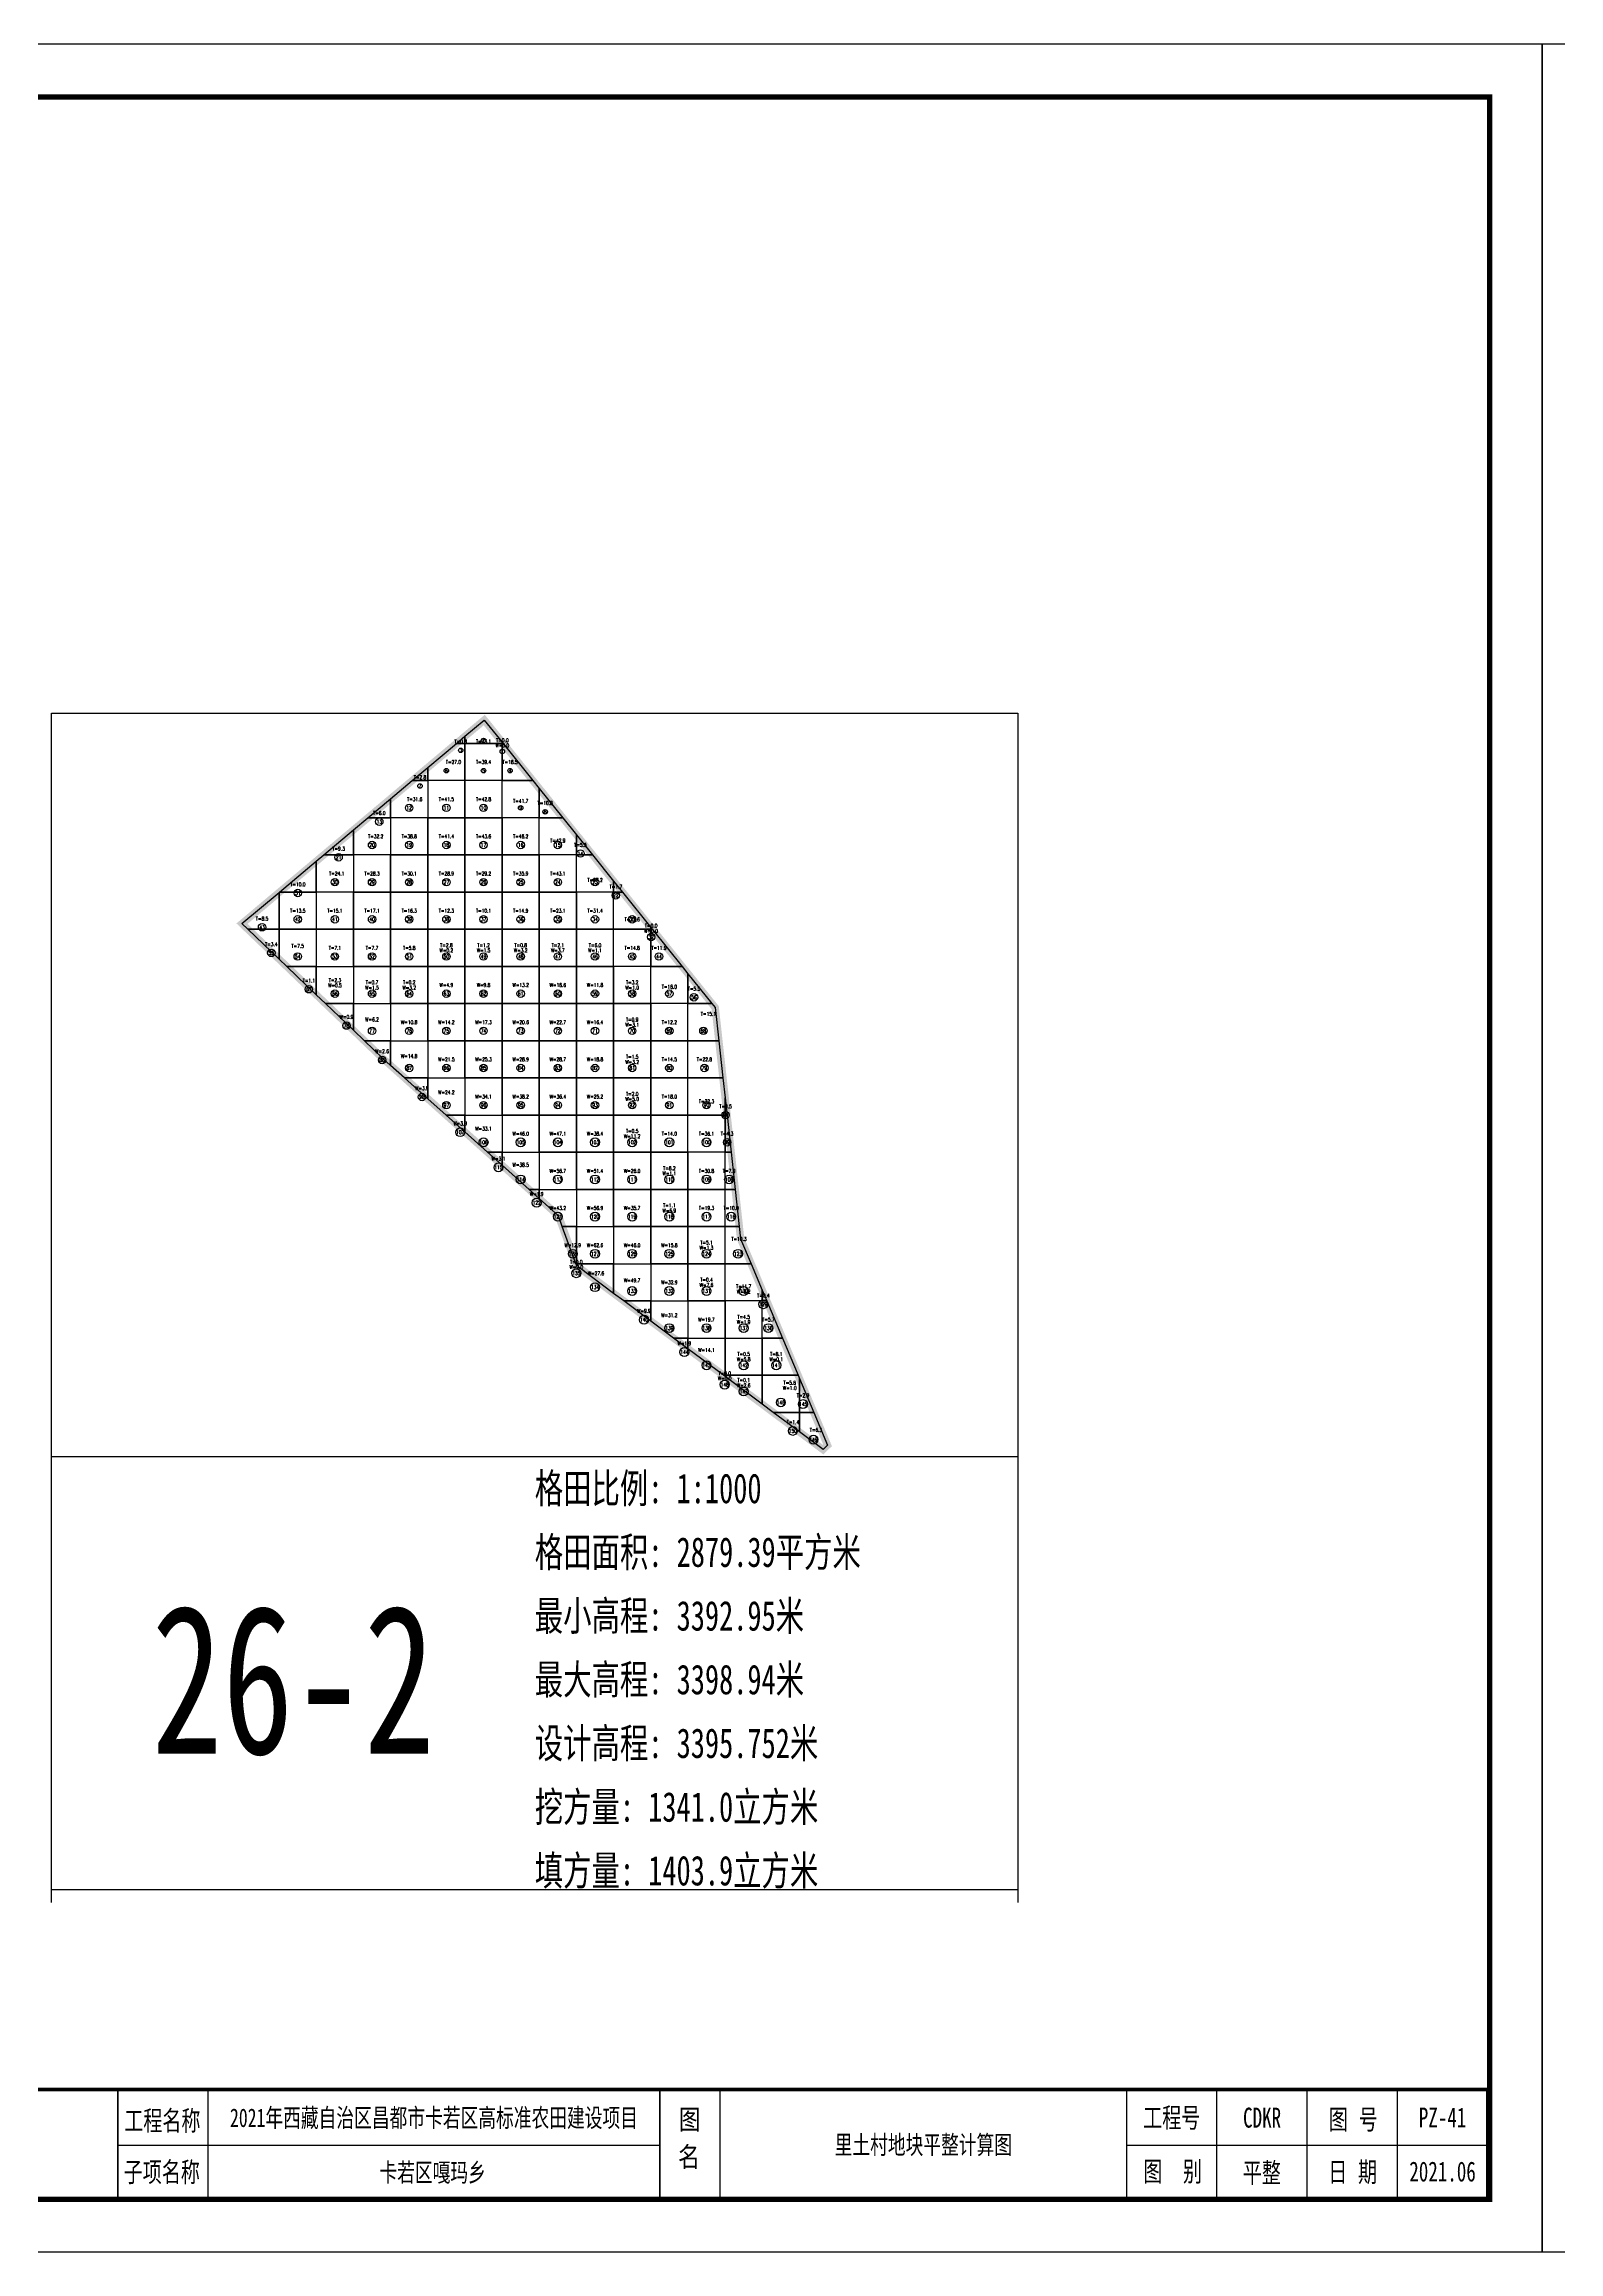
# Model space of a CAD drawing. Extents: x 4283 to 40403, y 1134 to 1764.
# Drawn here: x 21721 to 21924.8, y 1465.4 to 1762.4 of the extents above; entities that cross this region are included whole.
import ezdxf
from ezdxf.enums import TextEntityAlignment as Align

# ---------------------------------------------------------------- set-up
doc = ezdxf.new("R2010")
doc.units = 0
for name, color, linetype in [('PUB_TITLE', 4, 'Continuous'), ('S-MODIFY', 4, 'Continuous'), ('tdz_26-2方格网', 2, 'Continuous'), ('tdz_26-2方格网计算', 7, 'Continuous'), ('tdz_土方计算图', 7, 'Continuous'), ('tdz_格田', 6, 'Continuous'), ('华泽绵阳图框', 7, 'Continuous')]:
    doc.layers.add(name, color=color, linetype=linetype)
doc.styles.add('-宋体', font='', dxfattribs={"width": 0.8})
doc.styles.add('GLand', font='')
doc.styles.add('GLandNum', font='txt_____.ttf', dxfattribs={"width": 0.7, "height": 0.5})
doc.styles.add('长仿宋', font='', dxfattribs={"width": 0.7, "height": 5})
doc.styles.get('-宋体').set_extended_font_data('SimSun')
doc.styles.get('GLand').set_extended_font_data('FangSong_GB2312')
doc.styles.get('长仿宋').set_extended_font_data('SimSun')

msp = doc.modelspace()

# ---------------------------------------------------------------- linework, layer by layer
msp.add_lwpolyline([(21721.99, 1514.09), (21851.99, 1514.09)])
at = {"layer": 'PUB_TITLE'}
for points in [[(21502.53, 1465.36), (21922.53, 1465.36), (21922.53, 1762.36), (21502.53, 1762.36)], [(21922.53, 1465.36), (22342.53, 1465.36), (22342.53, 1762.36), (21922.53, 1762.36)]]:
    msp.add_lwpolyline(points, close=True, dxfattribs=at)
at = {"layer": 'PUB_TITLE', "color": 7, "const_width": 0.566}
msp.add_lwpolyline([(21915.46, 1472.43), (21915.46, 1755.25)], dxfattribs=at)
at = {"layer": 'PUB_TITLE', "color": 7, "const_width": 0.506}
msp.add_lwpolyline([(21520.21, 1472.43), (21915.23, 1472.43), (21915.24, 1487.19), (21520.21, 1487.19)], close=True, dxfattribs=at)
at = {"layer": 'S-MODIFY'}
for points in [[(21502.53, 1465.36), (21922.53, 1465.36), (21922.53, 1762.36), (21502.53, 1762.36)], [(21922.53, 1465.36), (22342.53, 1465.36), (22342.53, 1762.36), (21922.53, 1762.36)]]:
    msp.add_lwpolyline(points, close=True, dxfattribs=at)
at = {"layer": 'tdz_26-2方格网', "linetype": 'Continuous'}
for points in [[(21777.6, 1669.25, 3394.14), (21777.6, 1668.28, 3394.07), (21776.45, 1668.28, 3394.21)], [(21782.6, 1668.44, 3393.86), (21782.6, 1668.28, 3393.85), (21777.6, 1668.28, 3394.07), (21777.6, 1669.25, 3394.14), (21780.2, 1671.43, 3394)], [(21776.45, 1668.28, 3394.21), (21777.6, 1668.28, 3394.07), (21777.6, 1663.28, 3394), (21772.6, 1663.28, 3394.31), (21772.6, 1665.05, 3394.42)], [(21777.6, 1663.28, 3394), (21777.6, 1668.28, 3394.07), (21782.6, 1668.28, 3393.85), (21782.6, 1663.28, 3393.76)], [(21782.72, 1668.28, 3393.85), (21782.6, 1668.28, 3393.85), (21782.6, 1668.44, 3393.86)], [(21782.6, 1668.28, 3393.85), (21782.72, 1668.28, 3393.85), (21786.74, 1663.28, 3393.61), (21782.6, 1663.28, 3393.76)], [(21770.5, 1663.28, 3394.54), (21772.6, 1663.28, 3394.31), (21772.6, 1658.28, 3394.34), (21767.6, 1658.28, 3394.65), (21767.6, 1660.85, 3394.7)], [(21772.6, 1665.05, 3394.42), (21772.6, 1663.28, 3394.31), (21770.5, 1663.28, 3394.54)], [(21772.6, 1663.28, 3394.31), (21772.6, 1658.28, 3394.34), (21777.6, 1658.28, 3394.04), (21777.6, 1663.28, 3394)], [(21777.6, 1663.28, 3394), (21777.6, 1658.28, 3394.04), (21782.6, 1658.28, 3393.72), (21782.6, 1663.28, 3393.76)], [(21787.6, 1662.21, 3393.56), (21787.6, 1658.28, 3393.41), (21782.6, 1658.28, 3393.72), (21782.6, 1663.28, 3393.76), (21786.74, 1663.28, 3393.61)], [(21767.6, 1660.85, 3394.7), (21767.6, 1658.28, 3394.65), (21764.55, 1658.28, 3394.87)], [(21790.75, 1658.28, 3393.37), (21787.6, 1658.28, 3393.41), (21787.6, 1662.21, 3393.56)], [(21764.55, 1658.28, 3394.87), (21767.6, 1658.28, 3394.65), (21767.6, 1653.28, 3394.89), (21762.6, 1653.28, 3395.29), (21762.6, 1656.65, 3394.97)], [(21767.6, 1658.28, 3394.65), (21767.6, 1653.28, 3394.89), (21772.6, 1653.28, 3394.59), (21772.6, 1658.28, 3394.34)], [(21772.6, 1658.28, 3394.34), (21772.6, 1653.28, 3394.59), (21777.6, 1653.28, 3394.1), (21777.6, 1658.28, 3394.04)], [(21777.6, 1658.28, 3394.04), (21777.6, 1653.28, 3394.1), (21782.6, 1653.28, 3393.9), (21782.6, 1658.28, 3393.72)], [(21782.6, 1658.28, 3393.72), (21782.6, 1653.28, 3393.9), (21787.6, 1653.28, 3393.33), (21787.6, 1658.28, 3393.41)], [(21792.6, 1655.98, 3393.26), (21792.6, 1653.28, 3393.16), (21787.6, 1653.28, 3393.33), (21787.6, 1658.28, 3393.41), (21790.75, 1658.28, 3393.37)], [(21762.6, 1656.65, 3394.97), (21762.6, 1653.28, 3395.29), (21758.6, 1653.28, 3395.46)], [(21794.77, 1653.28, 3393.13), (21792.6, 1653.28, 3393.16), (21792.6, 1655.98, 3393.26)], [(21757.6, 1652.45, 3395.59), (21757.6, 1648.28, 3396.17), (21752.65, 1648.28, 3396.23)], [(21758.6, 1653.28, 3395.46), (21762.6, 1653.28, 3395.29), (21762.6, 1648.28, 3395.83), (21757.6, 1648.28, 3396.17), (21757.6, 1652.45, 3395.59)], [(21762.6, 1653.28, 3395.29), (21762.6, 1648.28, 3395.83), (21767.6, 1648.28, 3395.48), (21767.6, 1653.28, 3394.89)], [(21767.6, 1653.28, 3394.89), (21767.6, 1648.28, 3395.48), (21772.6, 1648.28, 3395.27), (21772.6, 1653.28, 3394.59)], [(21772.6, 1653.28, 3394.59), (21772.6, 1648.28, 3395.27), (21777.6, 1648.28, 3395.47), (21777.6, 1653.28, 3394.1)], [(21777.6, 1653.28, 3394.1), (21777.6, 1648.28, 3395.47), (21782.6, 1648.28, 3394.95), (21782.6, 1653.28, 3393.9)], [(21782.6, 1653.28, 3393.9), (21782.6, 1648.28, 3394.95), (21787.6, 1648.28, 3394.2), (21787.6, 1653.28, 3393.33)], [(21787.6, 1653.28, 3393.33), (21787.6, 1648.28, 3394.2), (21792.6, 1648.28, 3393.55), (21792.6, 1653.28, 3393.16)], [(21797.6, 1649.76, 3392.96), (21797.6, 1648.28, 3392.95), (21792.6, 1648.28, 3393.55), (21792.6, 1653.28, 3393.16), (21794.77, 1653.28, 3393.13)], [(21798.78, 1648.28, 3392.99), (21797.6, 1648.28, 3392.95), (21797.6, 1649.76, 3392.96)], [(21752.6, 1648.25, 3396.24), (21752.6, 1643.28, 3396.9), (21748.39, 1643.28, 3396.9), (21747.6, 1644.04, 3396.88)], [(21752.65, 1648.28, 3396.23), (21757.6, 1648.28, 3396.17), (21757.6, 1643.28, 3396.69), (21752.6, 1643.28, 3396.9), (21752.6, 1648.25, 3396.24)], [(21757.6, 1648.28, 3396.17), (21757.6, 1643.28, 3396.69), (21762.6, 1643.28, 3396.25), (21762.6, 1648.28, 3395.83)], [(21762.6, 1648.28, 3395.83), (21762.6, 1643.28, 3396.25), (21767.6, 1643.28, 3396.08), (21767.6, 1648.28, 3395.48)], [(21767.6, 1648.28, 3395.48), (21767.6, 1643.28, 3396.08), (21772.6, 1643.28, 3395.96), (21772.6, 1648.28, 3395.27)], [(21772.6, 1648.28, 3395.27), (21772.6, 1643.28, 3395.96), (21777.6, 1643.28, 3395.77), (21777.6, 1648.28, 3395.47)], [(21777.6, 1648.28, 3395.47), (21777.6, 1643.28, 3395.77), (21782.6, 1643.28, 3395.66), (21782.6, 1648.28, 3394.95)], [(21782.6, 1648.28, 3394.95), (21782.6, 1643.28, 3395.66), (21787.6, 1643.28, 3395.29), (21787.6, 1648.28, 3394.2)], [(21787.6, 1648.28, 3394.2), (21787.6, 1643.28, 3395.29), (21792.6, 1643.28, 3394.77), (21792.6, 1648.28, 3393.55)], [(21792.6, 1648.28, 3393.55), (21792.6, 1643.28, 3394.77), (21797.6, 1643.28, 3394.24), (21797.6, 1648.28, 3392.95)], [(21802.6, 1643.53, 3393.25), (21802.6, 1643.28, 3393.26), (21797.6, 1643.28, 3394.24), (21797.6, 1648.28, 3392.95), (21798.78, 1648.28, 3392.99)], [(21748.39, 1643.28, 3396.9), (21752.6, 1643.28, 3396.9), (21752.6, 1639.26, 3397.01)], [(21752.6, 1639.26, 3397.01), (21752.6, 1643.28, 3396.9), (21757.6, 1643.28, 3396.69), (21757.6, 1638.28, 3396.97), (21753.62, 1638.28, 3397.03)], [(21757.6, 1643.28, 3396.69), (21757.6, 1638.28, 3396.97), (21762.6, 1638.28, 3396.69), (21762.6, 1643.28, 3396.25)], [(21762.6, 1643.28, 3396.25), (21762.6, 1638.28, 3396.69), (21767.6, 1638.28, 3396.5), (21767.6, 1643.28, 3396.08)], [(21767.6, 1643.28, 3396.08), (21767.6, 1638.28, 3396.5), (21772.6, 1638.28, 3396.31), (21772.6, 1643.28, 3395.96)], [(21772.6, 1643.28, 3395.96), (21772.6, 1638.28, 3396.31), (21777.6, 1638.28, 3396.27), (21777.6, 1643.28, 3395.77)], [(21777.6, 1643.28, 3395.77), (21777.6, 1638.28, 3396.27), (21782.6, 1638.28, 3396.18), (21782.6, 1643.28, 3395.66)], [(21782.6, 1643.28, 3395.66), (21782.6, 1638.28, 3396.18), (21787.6, 1638.28, 3396.09), (21787.6, 1643.28, 3395.29)], [(21787.6, 1643.28, 3395.29), (21787.6, 1638.28, 3396.09), (21792.6, 1638.28, 3395.95), (21792.6, 1643.28, 3394.77)], [(21792.6, 1643.28, 3394.77), (21792.6, 1638.28, 3395.95), (21797.6, 1638.28, 3395.2), (21797.6, 1643.28, 3394.24)], [(21797.6, 1638.28, 3395.2), (21797.6, 1643.28, 3394.24), (21802.6, 1643.28, 3393.26), (21802.6, 1638.28, 3394.32)], [(21802.8, 1643.28, 3393.27), (21802.6, 1643.28, 3393.26), (21802.6, 1643.53, 3393.25)], [(21802.6, 1643.28, 3393.26), (21802.8, 1643.28, 3393.27), (21806.81, 1638.28, 3393.55), (21802.6, 1638.28, 3394.32)], [(21753.62, 1638.28, 3397.03), (21757.6, 1638.28, 3396.97), (21757.6, 1634.47, 3397.13)], [(21757.6, 1634.47, 3397.13), (21757.6, 1638.28, 3396.97), (21762.6, 1638.28, 3396.69), (21762.6, 1633.28, 3397.08), (21758.84, 1633.28, 3397.16)], [(21762.6, 1638.28, 3396.69), (21762.6, 1633.28, 3397.08), (21767.6, 1633.28, 3396.99), (21767.6, 1638.28, 3396.5)], [(21767.6, 1638.28, 3396.5), (21767.6, 1633.28, 3396.99), (21772.6, 1633.28, 3396.83), (21772.6, 1638.28, 3396.31)], [(21772.6, 1638.28, 3396.31), (21772.6, 1633.28, 3396.83), (21777.6, 1633.28, 3396.69), (21777.6, 1638.28, 3396.27)], [(21777.6, 1638.28, 3396.27), (21777.6, 1633.28, 3396.69), (21782.6, 1633.28, 3396.58), (21782.6, 1638.28, 3396.18)], [(21782.6, 1638.28, 3396.18), (21782.6, 1633.28, 3396.58), (21787.6, 1633.28, 3396.47), (21787.6, 1638.28, 3396.09)], [(21787.6, 1638.28, 3396.09), (21787.6, 1633.28, 3396.47), (21792.6, 1633.28, 3396.39), (21792.6, 1638.28, 3395.95)], [(21792.6, 1638.28, 3395.95), (21792.6, 1633.28, 3396.39), (21797.6, 1633.28, 3395.62), (21797.6, 1638.28, 3395.2)], [(21797.6, 1638.28, 3395.2), (21797.6, 1633.28, 3395.62), (21802.6, 1633.28, 3394.78), (21802.6, 1638.28, 3394.32)], [(21807.6, 1637.3, 3393.6), (21807.6, 1633.28, 3394.04), (21802.6, 1633.28, 3394.78), (21802.6, 1638.28, 3394.32), (21806.81, 1638.28, 3393.55)], [(21810.83, 1633.28, 3393.87), (21807.6, 1633.28, 3394.04), (21807.6, 1637.3, 3393.6)], [(21758.84, 1633.28, 3397.16), (21762.6, 1633.28, 3397.08), (21762.6, 1629.69, 3397.25)], [(21762.6, 1629.69, 3397.25), (21762.6, 1633.28, 3397.08), (21767.6, 1633.28, 3396.99), (21767.6, 1628.28, 3397.22), (21764.07, 1628.28, 3397.29)], [(21767.6, 1633.28, 3396.99), (21767.6, 1628.28, 3397.22), (21772.6, 1628.28, 3397.19), (21772.6, 1633.28, 3396.83)], [(21772.6, 1633.28, 3396.83), (21772.6, 1628.28, 3397.19), (21777.6, 1628.28, 3397.09), (21777.6, 1633.28, 3396.69)], [(21777.6, 1633.28, 3396.69), (21777.6, 1628.28, 3397.09), (21782.6, 1628.28, 3396.97), (21782.6, 1633.28, 3396.58)], [(21782.6, 1633.28, 3396.58), (21782.6, 1628.28, 3396.97), (21787.6, 1628.28, 3396.87), (21787.6, 1633.28, 3396.47)], [(21787.6, 1633.28, 3396.47), (21787.6, 1628.28, 3396.87), (21792.6, 1628.28, 3396.52), (21792.6, 1633.28, 3396.39)], [(21792.6, 1633.28, 3396.39), (21792.6, 1628.28, 3396.52), (21797.6, 1628.28, 3395.73), (21797.6, 1633.28, 3395.62)], [(21797.6, 1633.28, 3395.62), (21797.6, 1628.28, 3395.73), (21802.6, 1628.28, 3394.88), (21802.6, 1633.28, 3394.78)], [(21802.6, 1633.28, 3394.78), (21802.6, 1628.28, 3394.88), (21807.6, 1628.28, 3394.04), (21807.6, 1633.28, 3394.04)], [(21807.6, 1633.28, 3394.04), (21810.83, 1633.28, 3393.87), (21811.27, 1632.74, 3393.86), (21811.76, 1628.28, 3393.58), (21807.6, 1628.28, 3394.04)], [(21764.07, 1628.28, 3397.29), (21767.6, 1628.28, 3397.22), (21767.6, 1624.97, 3397.41), (21766.52, 1625.93, 3397.35)], [(21767.6, 1624.97, 3397.41), (21767.6, 1628.28, 3397.22), (21772.6, 1628.28, 3397.19), (21772.6, 1623.28, 3397.6), (21769.48, 1623.28, 3397.51)], [(21772.6, 1628.28, 3397.19), (21772.6, 1623.28, 3397.6), (21777.6, 1623.28, 3397.46), (21777.6, 1628.28, 3397.09)], [(21777.6, 1628.28, 3397.09), (21777.6, 1623.28, 3397.46), (21782.6, 1623.28, 3397.45), (21782.6, 1628.28, 3396.97)], [(21782.6, 1628.28, 3396.97), (21782.6, 1623.28, 3397.45), (21787.6, 1623.28, 3397.29), (21787.6, 1628.28, 3396.87)], [(21787.6, 1628.28, 3396.87), (21787.6, 1623.28, 3397.29), (21792.6, 1623.28, 3396.89), (21792.6, 1628.28, 3396.52)], [(21792.6, 1628.28, 3396.52), (21792.6, 1623.28, 3396.89), (21797.6, 1623.28, 3395.87), (21797.6, 1628.28, 3395.73)], [(21797.6, 1628.28, 3395.73), (21797.6, 1623.28, 3395.87), (21802.6, 1623.28, 3394.8), (21802.6, 1628.28, 3394.88)], [(21802.6, 1628.28, 3394.88), (21802.6, 1623.28, 3394.8), (21807.6, 1623.28, 3394.01), (21807.6, 1628.28, 3394.04)], [(21807.6, 1628.28, 3394.04), (21811.76, 1628.28, 3393.58), (21812.31, 1623.28, 3393.27), (21807.6, 1623.28, 3394.01)], [(21769.48, 1623.28, 3397.51), (21772.6, 1623.28, 3397.6), (21772.6, 1620.49, 3397.68)], [(21772.6, 1620.49, 3397.68), (21772.6, 1623.28, 3397.6), (21777.6, 1623.28, 3397.46), (21777.6, 1618.28, 3397.89), (21775.06, 1618.28, 3397.82)], [(21777.6, 1623.28, 3397.46), (21777.6, 1618.28, 3397.89), (21782.6, 1618.28, 3397.94), (21782.6, 1623.28, 3397.45)], [(21782.6, 1623.28, 3397.45), (21782.6, 1618.28, 3397.94), (21787.6, 1618.28, 3397.74), (21787.6, 1623.28, 3397.29)], [(21787.6, 1623.28, 3397.29), (21787.6, 1618.28, 3397.74), (21792.6, 1618.28, 3397.25), (21792.6, 1623.28, 3396.89)], [(21792.6, 1623.28, 3396.89), (21792.6, 1618.28, 3397.25), (21797.6, 1618.28, 3396.39), (21797.6, 1623.28, 3395.87)], [(21797.6, 1623.28, 3395.87), (21797.6, 1618.28, 3396.39), (21802.6, 1618.28, 3394.84), (21802.6, 1623.28, 3394.8)], [(21802.6, 1623.28, 3394.8), (21802.6, 1618.28, 3394.84), (21807.6, 1618.28, 3393.89), (21807.6, 1623.28, 3394.01)], [(21812.6, 1620.62, 3393.1), (21812.6, 1618.28, 3393.03), (21807.6, 1618.28, 3393.89), (21807.6, 1623.28, 3394.01), (21812.31, 1623.28, 3393.27)], [(21812.86, 1618.28, 3393.03), (21812.6, 1618.28, 3393.03), (21812.6, 1620.62, 3393.1)], [(21775.06, 1618.28, 3397.82), (21777.6, 1618.28, 3397.89), (21777.6, 1616.01, 3397.96)], [(21777.6, 1616.01, 3397.96), (21777.6, 1618.28, 3397.89), (21782.6, 1618.28, 3397.94), (21782.6, 1613.28, 3398.18), (21780.64, 1613.28, 3398.12)], [(21782.6, 1618.28, 3397.94), (21782.6, 1613.28, 3398.18), (21787.6, 1613.28, 3398.17), (21787.6, 1618.28, 3397.74)], [(21787.6, 1618.28, 3397.74), (21787.6, 1613.28, 3398.17), (21792.6, 1613.28, 3398.09), (21792.6, 1618.28, 3397.25)], [(21792.6, 1618.28, 3397.25), (21792.6, 1613.28, 3398.09), (21797.6, 1613.28, 3397.15), (21797.6, 1618.28, 3396.39)], [(21797.6, 1618.28, 3396.39), (21797.6, 1613.28, 3397.15), (21802.6, 1613.28, 3395.5), (21802.6, 1618.28, 3394.84)], [(21802.6, 1618.28, 3394.84), (21802.6, 1613.28, 3395.5), (21807.6, 1613.28, 3393.85), (21807.6, 1618.28, 3393.89)], [(21807.6, 1613.28, 3393.85), (21807.6, 1618.28, 3393.89), (21812.6, 1618.28, 3393.03), (21812.6, 1613.28, 3393.26)], [(21812.6, 1618.28, 3393.03), (21812.86, 1618.28, 3393.03), (21813.41, 1613.28, 3393.29), (21812.6, 1613.28, 3393.26)], [(21780.64, 1613.28, 3398.12), (21782.6, 1613.28, 3398.18), (21782.6, 1611.53, 3398.23)], [(21782.6, 1611.53, 3398.23), (21782.6, 1613.28, 3398.18), (21787.6, 1613.28, 3398.17), (21787.6, 1608.28, 3398.47), (21786.22, 1608.28, 3398.43)], [(21787.6, 1613.28, 3398.17), (21787.6, 1608.28, 3398.47), (21792.6, 1608.28, 3398.41), (21792.6, 1613.28, 3398.09)], [(21792.6, 1613.28, 3398.09), (21792.6, 1608.28, 3398.41), (21797.6, 1608.28, 3397.68), (21797.6, 1613.28, 3397.15)], [(21797.6, 1613.28, 3397.15), (21797.6, 1608.28, 3397.68), (21802.6, 1608.28, 3395.96), (21802.6, 1613.28, 3395.5)], [(21802.6, 1613.28, 3395.5), (21802.6, 1608.28, 3395.96), (21807.6, 1608.28, 3394.65), (21807.6, 1613.28, 3393.85)], [(21807.6, 1613.28, 3393.85), (21807.6, 1608.28, 3394.65), (21812.6, 1608.28, 3393.49), (21812.6, 1613.28, 3393.26)], [(21812.6, 1613.28, 3393.26), (21813.41, 1613.28, 3393.29), (21813.96, 1608.28, 3393.55), (21812.6, 1608.28, 3393.49)], [(21786.22, 1608.28, 3398.43), (21787.6, 1608.28, 3398.47), (21787.6, 1607.05, 3398.51)], [(21787.6, 1607.05, 3398.51), (21787.6, 1608.28, 3398.47), (21792.6, 1608.28, 3398.41), (21792.6, 1603.28, 3398.51), (21790.7, 1603.28, 3398.71), (21790.18, 1604.74, 3398.65)], [(21792.6, 1608.28, 3398.41), (21792.6, 1603.28, 3398.51), (21797.6, 1603.28, 3397.97), (21797.6, 1608.28, 3397.68)], [(21797.6, 1608.28, 3397.68), (21797.6, 1603.28, 3397.97), (21802.6, 1603.28, 3396.59), (21802.6, 1608.28, 3395.96)], [(21802.6, 1608.28, 3395.96), (21802.6, 1603.28, 3396.59), (21807.6, 1603.28, 3395.24), (21807.6, 1608.28, 3394.65)], [(21807.6, 1608.28, 3394.65), (21807.6, 1603.28, 3395.24), (21812.6, 1603.28, 3394.08), (21812.6, 1608.28, 3393.49)], [(21812.6, 1608.28, 3393.49), (21813.96, 1608.28, 3393.55), (21814.51, 1603.28, 3393.8), (21812.6, 1603.28, 3394.08)], [(21790.7, 1603.28, 3398.71), (21792.6, 1603.28, 3398.51), (21792.6, 1598.28, 3398.91), (21792.52, 1598.28, 3398.91)], [(21792.6, 1598.28, 3398.91), (21792.6, 1603.28, 3398.51), (21797.6, 1603.28, 3397.97), (21797.6, 1598.28, 3398.45)], [(21797.6, 1603.28, 3397.97), (21797.6, 1598.28, 3398.45), (21802.6, 1598.28, 3397.2), (21802.6, 1603.28, 3396.59)], [(21802.6, 1603.28, 3396.59), (21802.6, 1598.28, 3397.2), (21807.6, 1598.28, 3395.96), (21807.6, 1603.28, 3395.24)], [(21807.6, 1603.28, 3395.24), (21807.6, 1598.28, 3395.96), (21812.6, 1598.28, 3394.78), (21812.6, 1603.28, 3394.08)], [(21812.6, 1603.28, 3394.08), (21814.51, 1603.28, 3393.8), (21814.69, 1601.64, 3393.89), (21816.1, 1598.28, 3393.95), (21812.6, 1598.28, 3394.78)], [(21792.52, 1598.28, 3398.91), (21792.6, 1598.28, 3398.91), (21792.6, 1598.08, 3398.92)], [(21797.6, 1598.28, 3398.45), (21797.6, 1594.3, 3398.26), (21792.95, 1597.77, 3398.94), (21792.76, 1597.62, 3398.94), (21792.74, 1597.69, 3398.94), (21792.6, 1598.08, 3398.92), (21792.6, 1598.28, 3398.91)], [(21797.6, 1594.3, 3398.26), (21797.6, 1598.28, 3398.45), (21802.6, 1598.28, 3397.2), (21802.6, 1593.28, 3397.82), (21798.97, 1593.28, 3398.07)], [(21802.6, 1598.28, 3397.2), (21802.6, 1593.28, 3397.82), (21807.6, 1593.28, 3396.53), (21807.6, 1598.28, 3395.96)], [(21807.6, 1598.28, 3395.96), (21807.6, 1593.28, 3396.53), (21812.6, 1593.28, 3395.39), (21812.6, 1598.28, 3394.78)], [(21817.6, 1594.72, 3394), (21817.6, 1593.28, 3394.15), (21812.6, 1593.28, 3395.39), (21812.6, 1598.28, 3394.78), (21816.1, 1598.28, 3393.95)], [(21798.97, 1593.28, 3398.07), (21802.6, 1593.28, 3397.82), (21802.6, 1590.57, 3397.55)], [(21802.6, 1590.57, 3397.55), (21802.6, 1593.28, 3397.82), (21807.6, 1593.28, 3396.53), (21807.6, 1588.28, 3396.93), (21805.67, 1588.28, 3397.11)], [(21807.6, 1593.28, 3396.53), (21807.6, 1588.28, 3396.93), (21812.6, 1588.28, 3395.94), (21812.6, 1593.28, 3395.39)], [(21812.6, 1593.28, 3395.39), (21812.6, 1588.28, 3395.94), (21817.6, 1588.28, 3394.74), (21817.6, 1593.28, 3394.15)], [(21818.21, 1593.28, 3394.02), (21817.6, 1593.28, 3394.15), (21817.6, 1594.72, 3394)], [(21817.6, 1593.28, 3394.15), (21818.21, 1593.28, 3394.02), (21820.31, 1588.28, 3394.09), (21817.6, 1588.28, 3394.74)], [(21805.67, 1588.28, 3397.11), (21807.6, 1588.28, 3396.93), (21807.6, 1586.85, 3396.83)], [(21807.6, 1586.85, 3396.83), (21807.6, 1588.28, 3396.93), (21812.6, 1588.28, 3395.94), (21812.6, 1583.28, 3396.12), (21812.37, 1583.28, 3396.14)], [(21812.6, 1583.28, 3396.12), (21812.6, 1588.28, 3395.94), (21817.6, 1588.28, 3394.74), (21817.6, 1583.28, 3395.24)], [(21817.6, 1588.28, 3394.74), (21820.31, 1588.28, 3394.09), (21822.42, 1583.28, 3394.15), (21817.6, 1583.28, 3395.24)], [(21812.37, 1583.28, 3396.14), (21812.6, 1583.28, 3396.12), (21812.6, 1583.12, 3396.11)], [(21812.6, 1583.12, 3396.11), (21812.6, 1583.28, 3396.12), (21817.6, 1583.28, 3395.24), (21817.6, 1579.39, 3395.39)], [(21817.6, 1583.28, 3395.24), (21822.42, 1583.28, 3394.15), (21822.6, 1582.84, 3394.16), (21822.6, 1578.28, 3394.53), (21819.08, 1578.28, 3395.18), (21817.6, 1579.39, 3395.39)], [(21824.52, 1578.28, 3394.22), (21822.6, 1578.28, 3394.53), (21822.6, 1582.84, 3394.16)], [(21819.08, 1578.28, 3395.18), (21822.6, 1578.28, 3394.53), (21822.6, 1575.66, 3394.68)], [(21822.6, 1578.28, 3394.53), (21824.52, 1578.28, 3394.22), (21826.38, 1573.87, 3394.22), (21825.78, 1573.28, 3394.22), (21822.6, 1575.66, 3394.68)]]:
    msp.add_polyline3d(points, close=True, dxfattribs=at)
at = {"layer": 'tdz_26-2方格网计算', "color": 7, "linetype": 'Continuous'}
for centre, radius in [((21777.03, 1667.36), 0.3), ((21780.1, 1668.69), 0.3), ((21782.63, 1667.19), 0.3), ((21775.1, 1664.62), 0.3), ((21780.1, 1664.62), 0.3), ((21783.67, 1664.62), 0.3), ((21771.55, 1662.56), 0.3), ((21766.07, 1657.76), 0.5), ((21770.1, 1659.62), 0.5), ((21775.1, 1659.62), 0.5), ((21780.1, 1659.62), 0.5), ((21785.1, 1659.62), 0.3), ((21788.39, 1659.08), 0.3), ((21765.1, 1654.62), 0.5), ((21770.1, 1654.62), 0.5), ((21775.1, 1654.62), 0.5), ((21780.1, 1654.62), 0.5), ((21785.1, 1654.62), 0.5), ((21790.1, 1654.62), 0.5), ((21760.6, 1652.96), 0.5), ((21793.14, 1653.47), 0.5), ((21755.12, 1648.16), 0.5), ((21760.1, 1649.62), 0.5), ((21765.1, 1649.62), 0.5), ((21770.1, 1649.62), 0.5), ((21775.1, 1649.62), 0.5), ((21780.1, 1649.62), 0.5), ((21785.1, 1649.62), 0.5), ((21790.1, 1649.62), 0.5), ((21795.1, 1649.62), 0.5), ((21797.9, 1647.85), 0.5), ((21750.3, 1643.55), 0.5), ((21755.1, 1644.62), 0.5), ((21760.1, 1644.62), 0.5), ((21765.1, 1644.62), 0.5), ((21770.1, 1644.62), 0.5), ((21775.1, 1644.62), 0.5), ((21780.1, 1644.62), 0.5), ((21785.1, 1644.62), 0.5), ((21790.1, 1644.62), 0.5), ((21795.1, 1644.62), 0.5), ((21800.1, 1644.62), 0.5), ((21802.65, 1642.24), 0.5), ((21751.55, 1640.1), 0.5), ((21755.1, 1639.62), 0.5), ((21760.1, 1639.62), 0.5), ((21765.1, 1639.62), 0.5), ((21770.1, 1639.62), 0.5), ((21775.1, 1639.62), 0.5), ((21780.1, 1639.62), 0.5), ((21785.1, 1639.62), 0.5), ((21790.1, 1639.62), 0.5), ((21795.1, 1639.62), 0.5), ((21800.1, 1639.62), 0.5), ((21803.7, 1639.62), 0.5), ((21756.6, 1635.21), 0.5), ((21760.1, 1634.62), 0.5), ((21765.1, 1634.62), 0.5), ((21770.1, 1634.62), 0.5), ((21775.1, 1634.62), 0.5), ((21780.1, 1634.62), 0.5), ((21785.1, 1634.62), 0.5), ((21790.1, 1634.62), 0.5), ((21795.1, 1634.62), 0.5), ((21800.1, 1634.62), 0.5), ((21805.1, 1634.62), 0.5), ((21808.41, 1634.13), 0.5), ((21761.66, 1630.32), 0.5), ((21765.1, 1629.62), 0.5), ((21770.1, 1629.62), 0.5), ((21775.1, 1629.62), 0.5), ((21780.1, 1629.62), 0.5), ((21785.1, 1629.62), 0.5), ((21790.1, 1629.62), 0.5), ((21795.1, 1629.62), 0.5), ((21800.1, 1629.62), 0.5), ((21805.1, 1629.62), 0.5), ((21809.68, 1629.62), 0.5), ((21766.45, 1625.7), 0.5), ((21770.1, 1624.62), 0.5), ((21775.1, 1624.62), 0.5), ((21780.1, 1624.62), 0.5), ((21785.1, 1624.62), 0.5), ((21790.1, 1624.62), 0.5), ((21795.1, 1624.62), 0.5), ((21800.1, 1624.62), 0.5), ((21805.1, 1624.62), 0.5), ((21809.82, 1624.62), 0.5), ((21771.82, 1620.72), 0.5), ((21775.1, 1619.62), 0.5), ((21780.1, 1619.62), 0.5), ((21785.1, 1619.62), 0.5), ((21790.1, 1619.62), 0.5), ((21795.1, 1619.62), 0.5), ((21800.1, 1619.62), 0.5), ((21805.1, 1619.62), 0.5), ((21810.1, 1619.62), 0.5), ((21812.66, 1618.28), 0.5), ((21776.96, 1615.98), 0.6), ((21780.1, 1614.62), 0.6), ((21785.1, 1614.62), 0.6), ((21790.1, 1614.62), 0.6), ((21795.1, 1614.62), 0.6), ((21800.1, 1614.62), 0.6), ((21805.1, 1614.62), 0.6), ((21810.1, 1614.62), 0.6), ((21812.87, 1614.62), 0.5), ((21782.11, 1611.24), 0.6), ((21785.1, 1609.62), 0.6), ((21790.1, 1609.62), 0.6), ((21795.1, 1609.62), 0.6), ((21800.1, 1609.62), 0.6), ((21805.1, 1609.62), 0.6), ((21810.1, 1609.62), 0.6), ((21813.14, 1609.62), 0.6), ((21787.25, 1606.5), 0.6), ((21790.1, 1604.62), 0.6), ((21795.1, 1604.62), 0.6), ((21800.1, 1604.62), 0.6), ((21805.1, 1604.62), 0.6), ((21810.1, 1604.62), 0.6), ((21813.42, 1604.62), 0.6), ((21792.11, 1599.62), 0.6), ((21795.1, 1599.62), 0.6), ((21800.1, 1599.62), 0.6), ((21805.1, 1599.62), 0.6), ((21810.1, 1599.62), 0.6), ((21814.35, 1599.62), 0.6), ((21792.58, 1597.01), 0.6), ((21795.1, 1595.13), 0.6), ((21800.1, 1594.62), 0.6), ((21805.1, 1594.62), 0.6), ((21810.1, 1594.62), 0.6), ((21815.1, 1594.62), 0.6), ((21817.75, 1592.84), 0.6), ((21801.69, 1590.76), 0.6), ((21805.1, 1589.62), 0.6), ((21810.1, 1589.62), 0.6), ((21815.1, 1589.62), 0.6), ((21818.43, 1589.62), 0.6), ((21807.12, 1586.4), 0.6), ((21810.1, 1584.62), 0.6), ((21815.1, 1584.62), 0.6), ((21819.48, 1584.62), 0.6), ((21812.54, 1582.03), 0.6), ((21815.1, 1581.1), 0.6), ((21820.1, 1579.62), 0.6), ((21823.08, 1579.4), 0.6), ((21821.72, 1575.8), 0.6), ((21824.49, 1574.62), 0.6)]:
    msp.add_circle(centre, radius, dxfattribs=at)
at = {"layer": 'tdz_土方计算图', "linetype": 'Continuous'}
for points in [[(21721.99, 1672.36), (21851.99, 1672.36)], [(21721.99, 1512.36), (21721.99, 1512.36), (21721.99, 1672.36), (21721.99, 1672.36)], [(21851.99, 1672.36), (21851.99, 1512.36)], [(21721.99, 1572.36), (21851.99, 1572.36)]]:
    msp.add_lwpolyline(points, dxfattribs=at)
at = {"layer": 'tdz_格田', "linetype": 'Continuous', "lineweight": 60, "const_width": 1}
msp.add_lwpolyline([(21792.76, 1597.62), (21792.74, 1597.69), (21790.18, 1604.74), (21766.52, 1625.93), (21747.6, 1644.04), (21780.2, 1671.43), (21811.27, 1632.74), (21814.69, 1601.64), (21826.38, 1573.87), (21825.78, 1573.28), (21792.95, 1597.77), (21792.76, 1597.62)], close=True, dxfattribs=at)
at = {"layer": '华泽绵阳图框', "color": 7}
for p, q in [((21743.04, 1472.43), (21743.04, 1487.19)), ((21811.92, 1472.43), (21811.92, 1487.19)), ((21878.78, 1472.34), (21878.78, 1487.1)), ((21890.93, 1472.34), (21890.93, 1487.1)), ((21903.08, 1472.34), (21903.08, 1487.1)), ((21730.89, 1479.72), (21803.82, 1479.72)), ((21866.62, 1479.72), (21915.23, 1479.72))]:
    msp.add_line(p, q, dxfattribs=at)
at = {"layer": '华泽绵阳图框', "color": 7, "const_width": 0.707}
msp.add_lwpolyline([(21520.21, 1472.43), (21915.46, 1472.43), (21915.46, 1755.25), (21520.21, 1755.25)], close=True, dxfattribs=at)
at = {"layer": '华泽绵阳图框', "color": 7, "const_width": 0.506}
msp.add_lwpolyline([(21520.21, 1487.19), (21915.24, 1487.19)], dxfattribs=at)
at = {"layer": '华泽绵阳图框', "color": 7, "const_width": 0.203, "flags": 128}
for points in [[(21730.89, 1472.43), (21730.89, 1487.19)], [(21803.82, 1472.43), (21803.82, 1487.19)], [(21866.62, 1472.34), (21866.62, 1487.1)]]:
    msp.add_lwpolyline(points, dxfattribs=at)

# ---------------------------------------------------------------- texts
at = {"layer": 'tdz_26-2方格网计算', "color": 2, "linetype": 'Continuous', "style": 'GLandNum', "width": 0.7}
for s, p in [('T=0.8', (21777.03, 1668.53)), ('T=13.1', (21780.1, 1668.56)), ('T=0.0', (21782.63, 1668.71)), ('T=2.8', (21771.55, 1663.73)), ('T=27.0', (21776.06, 1665.78)), ('T=39.4', (21780.1, 1665.78)), ('T=16.5', (21783.67, 1665.78)), ('T=31.6', (21770.83, 1660.78)), ('T=41.5', (21775.1, 1660.78)), ('T=42.8', (21780.1, 1660.78)), ('T=41.7', (21785.1, 1660.52)), ('T=10.8', (21788.39, 1660.25)), ('T=6.0', (21766.07, 1658.92)), ('T=9.3', (21760.6, 1654.12)), ('T=32.2', (21765.59, 1655.78)), ('T=38.8', (21770.1, 1655.78)), ('T=41.4', (21775.1, 1655.78)), ('T=43.6', (21780.1, 1655.78)), ('T=46.2', (21785.1, 1655.78)), ('T=42.9', (21790.1, 1655.21)), ('T=5.5', (21793.14, 1654.63)), ('T=10.0', (21755.12, 1649.32)), ('T=24.1', (21760.35, 1650.78)), ('T=28.3', (21765.1, 1650.78)), ('T=30.1', (21770.1, 1650.78)), ('T=28.9', (21775.1, 1650.78)), ('T=29.2', (21780.1, 1650.78)), ('T=35.9', (21785.1, 1650.78)), ('T=43.1', (21790.1, 1650.78)), ('T=37.2', (21795.1, 1649.9)), ('T=1.7', (21797.9, 1649.02)), ('T=13.5', (21755.11, 1645.78)), ('T=15.1', (21760.1, 1645.78)), ('T=17.1', (21765.1, 1645.78)), ('T=16.3', (21770.1, 1645.78)), ('T=12.3', (21775.1, 1645.78)), ('T=10.1', (21780.1, 1645.78)), ('T=14.9', (21785.1, 1645.78)), ('T=23.1', (21790.1, 1645.78)), ('T=31.4', (21795.1, 1645.78)), ('T=8.5', (21750.3, 1644.71)), ('T=23.6', (21800.1, 1644.6)), ('T=0.0', (21802.65, 1643.76)), ('T=3.4', (21751.55, 1641.27)), ('T=7.5', (21755.1, 1641.03)), ('T=7.1', (21760.1, 1640.78)), ('T=7.7', (21765.1, 1640.78)), ('T=5.8', (21770.1, 1640.78)), ('T=2.8', (21775.1, 1641.13)), ('T=1.2', (21780.1, 1641.13)), ('T=0.8', (21785.1, 1641.13)), ('T=2.1', (21790.1, 1641.13)), ('T=6.0', (21795.1, 1641.13)), ('T=14.8', (21800.1, 1640.78)), ('T=11.9', (21803.7, 1640.78)), ('T=1.1', (21756.6, 1636.38)), ('T=2.3', (21760.1, 1636.43)), ('T=0.7', (21765.1, 1636.13)), ('T=0.2', (21770.1, 1636.13)), ('T=3.2', (21800.1, 1636.13)), ('T=16.0', (21805.1, 1635.54)), ('T=5.5', (21808.41, 1635.29)), ('T=0.9', (21800.1, 1631.13)), ('T=12.2', (21805.1, 1630.78)), ('T=15.1', (21810.36, 1631.9)), ('T=1.5', (21800.1, 1626.13)), ('T=14.5', (21805.1, 1625.78)), ('T=22.8', (21809.82, 1625.78)), ('T=2.0', (21800.1, 1621.13)), ('T=18.0', (21805.1, 1620.78)), ('T=32.3', (21810.1, 1620.12)), ('T=0.5', (21812.66, 1619.45)), ('T=0.5', (21800.1, 1616.13)), ('T=14.0', (21805.1, 1615.78)), ('T=36.1', (21810.1, 1615.78)), ('T=4.3', (21812.87, 1615.78)), ('T=8.2', (21805.1, 1611.13)), ('T=30.8', (21810.1, 1610.78)), ('T=7.9', (21813.14, 1610.78)), ('T=1.1', (21805.1, 1606.13)), ('T=19.3', (21810.1, 1605.78)), ('T=10.0', (21813.42, 1605.78)), ('T=5.1', (21810.1, 1601.13)), ('T=10.3', (21814.47, 1601.62)), ('T=0.0', (21792.58, 1598.53)), ('T=0.4', (21810.1, 1596.13)), ('T=11.7', (21815.1, 1595.24)), ('T=0.4', (21817.75, 1594)), ('T=4.5', (21815.1, 1591.13)), ('T=5.7', (21818.43, 1590.78)), ('T=0.5', (21815.1, 1586.13)), ('T=8.1', (21819.48, 1586.13)), ('T=0.0', (21812.54, 1583.55)), ('T=0.1', (21815.1, 1582.62)), ('T=5.6', (21821.3, 1582.27)), ('T=2.9', (21823.08, 1580.56)), ('T=1.4', (21821.72, 1576.97)), ('T=6.3', (21824.82, 1575.93))]:
    msp.add_text(s, height=0.5, dxfattribs=at).set_placement(p, align=Align.MIDDLE_CENTER)
at = {"layer": 'tdz_26-2方格网计算', "color": 7, "linetype": 'Continuous', "style": 'GLandNum', "width": 0.7}
for s, p in [('3', (21777.03, 1667.36)), ('2', (21780.1, 1668.69)), ('1', (21782.63, 1667.19)), ('6', (21775.1, 1664.62)), ('5', (21780.1, 1664.62)), ('4', (21783.67, 1664.62)), ('7', (21771.55, 1662.56)), ('13', (21766.07, 1657.76)), ('12', (21770.1, 1659.62)), ('11', (21775.1, 1659.62)), ('10', (21780.1, 1659.62)), ('9', (21785.1, 1659.62)), ('8', (21788.39, 1659.08)), ('20', (21765.1, 1654.62)), ('19', (21770.1, 1654.62)), ('18', (21775.1, 1654.62)), ('17', (21780.1, 1654.62)), ('16', (21785.1, 1654.62)), ('15', (21790.1, 1654.62)), ('21', (21760.6, 1652.96)), ('14', (21793.14, 1653.47)), ('31', (21755.12, 1648.16)), ('30', (21760.1, 1649.62)), ('29', (21765.1, 1649.62)), ('28', (21770.1, 1649.62)), ('27', (21775.1, 1649.62)), ('26', (21780.1, 1649.62)), ('25', (21785.1, 1649.62)), ('24', (21790.1, 1649.62)), ('23', (21795.1, 1649.62)), ('22', (21797.9, 1647.85)), ('43', (21750.3, 1643.55)), ('42', (21755.1, 1644.62)), ('41', (21760.1, 1644.62)), ('40', (21765.1, 1644.62)), ('39', (21770.1, 1644.62)), ('38', (21775.1, 1644.62)), ('37', (21780.1, 1644.62)), ('36', (21785.1, 1644.62)), ('35', (21790.1, 1644.62)), ('34', (21795.1, 1644.62)), ('33', (21800.1, 1644.62)), ('32', (21802.65, 1642.24)), ('55', (21751.55, 1640.1)), ('54', (21755.1, 1639.62)), ('53', (21760.1, 1639.62)), ('52', (21765.1, 1639.62)), ('51', (21770.1, 1639.62)), ('50', (21775.1, 1639.62)), ('49', (21780.1, 1639.62)), ('48', (21785.1, 1639.62)), ('47', (21790.1, 1639.62)), ('46', (21795.1, 1639.62)), ('45', (21800.1, 1639.62)), ('44', (21803.7, 1639.62)), ('67', (21756.6, 1635.21)), ('66', (21760.1, 1634.62)), ('65', (21765.1, 1634.62)), ('64', (21770.1, 1634.62)), ('63', (21775.1, 1634.62)), ('62', (21780.1, 1634.62)), ('61', (21785.1, 1634.62)), ('60', (21790.1, 1634.62)), ('59', (21795.1, 1634.62)), ('58', (21800.1, 1634.62)), ('57', (21805.1, 1634.62)), ('56', (21808.41, 1634.13)), ('78', (21761.66, 1630.32)), ('77', (21765.1, 1629.62)), ('76', (21770.1, 1629.62)), ('75', (21775.1, 1629.62)), ('74', (21780.1, 1629.62)), ('73', (21785.1, 1629.62)), ('72', (21790.1, 1629.62)), ('71', (21795.1, 1629.62)), ('70', (21800.1, 1629.62)), ('69', (21805.1, 1629.62)), ('68', (21809.68, 1629.62)), ('88', (21766.45, 1625.7)), ('87', (21770.1, 1624.62)), ('86', (21775.1, 1624.62)), ('85', (21780.1, 1624.62)), ('84', (21785.1, 1624.62)), ('83', (21790.1, 1624.62)), ('82', (21795.1, 1624.62)), ('81', (21800.1, 1624.62)), ('80', (21805.1, 1624.62)), ('79', (21809.82, 1624.62)), ('98', (21771.82, 1620.72)), ('97', (21775.1, 1619.62)), ('96', (21780.1, 1619.62)), ('95', (21785.1, 1619.62)), ('94', (21790.1, 1619.62)), ('93', (21795.1, 1619.62)), ('92', (21800.1, 1619.62)), ('91', (21805.1, 1619.62)), ('90', (21810.1, 1619.62)), ('107', (21776.96, 1615.98)), ('89', (21812.66, 1618.28)), ('106', (21780.1, 1614.62)), ('105', (21785.1, 1614.62)), ('104', (21790.1, 1614.62)), ('103', (21795.1, 1614.62)), ('102', (21800.1, 1614.62)), ('101', (21805.1, 1614.62)), ('100', (21810.1, 1614.62)), ('99', (21812.87, 1614.62)), ('115', (21782.11, 1611.24)), ('114', (21785.1, 1609.62)), ('113', (21790.1, 1609.62)), ('112', (21795.1, 1609.62)), ('111', (21800.1, 1609.62)), ('110', (21805.1, 1609.62)), ('109', (21810.1, 1609.62)), ('108', (21813.14, 1609.62)), ('122', (21787.25, 1606.5)), ('121', (21790.1, 1604.62)), ('120', (21795.1, 1604.62)), ('119', (21800.1, 1604.62)), ('118', (21805.1, 1604.62)), ('117', (21810.1, 1604.62)), ('116', (21813.42, 1604.62)), ('128', (21792.11, 1599.62)), ('127', (21795.1, 1599.62)), ('126', (21800.1, 1599.62)), ('125', (21805.1, 1599.62)), ('124', (21810.1, 1599.62)), ('123', (21814.35, 1599.62)), ('135', (21792.58, 1597.01)), ('134', (21795.1, 1595.13)), ('133', (21800.1, 1594.62)), ('132', (21805.1, 1594.62)), ('131', (21810.1, 1594.62)), ('130', (21815.1, 1594.62)), ('129', (21817.75, 1592.84)), ('140', (21801.69, 1590.76)), ('139', (21805.1, 1589.62)), ('138', (21810.1, 1589.62)), ('137', (21815.1, 1589.62)), ('136', (21818.43, 1589.62)), ('144', (21807.12, 1586.4)), ('143', (21810.1, 1584.62)), ('142', (21815.1, 1584.62)), ('141', (21819.48, 1584.62)), ('148', (21812.54, 1582.03)), ('147', (21815.1, 1581.1)), ('146', (21820.1, 1579.62)), ('145', (21823.08, 1579.4)), ('150', (21821.72, 1575.8)), ('149', (21824.49, 1574.62))]:
    msp.add_text(s, height=0.5, dxfattribs=at).set_placement(p, align=Align.MIDDLE_CENTER)
at = {"layer": 'tdz_26-2方格网计算', "color": 173, "linetype": 'Continuous', "style": 'GLandNum', "width": 0.7}
for s, p in [('W=0.0', (21782.63, 1668.01)), ('W=0.0', (21802.65, 1643.06)), ('W=0.2', (21775.1, 1640.43)), ('W=1.5', (21780.1, 1640.43)), ('W=3.2', (21785.1, 1640.43)), ('W=3.7', (21790.1, 1640.43)), ('W=1.1', (21795.1, 1640.43)), ('W=0.5', (21760.1, 1635.73)), ('W=1.5', (21765.1, 1635.43)), ('W=3.2', (21770.1, 1635.43)), ('W=4.9', (21775.1, 1635.78)), ('W=9.6', (21780.1, 1635.78)), ('W=13.2', (21785.1, 1635.78)), ('W=16.6', (21790.1, 1635.78)), ('W=11.8', (21795.1, 1635.78)), ('W=1.0', (21800.1, 1635.43)), ('W=0.9', (21761.66, 1631.49)), ('W=6.2', (21765.1, 1631.14)), ('W=10.8', (21770.1, 1630.78)), ('W=14.2', (21775.1, 1630.78)), ('W=17.3', (21780.1, 1630.78)), ('W=20.6', (21785.1, 1630.78)), ('W=22.7', (21790.1, 1630.78)), ('W=16.4', (21795.1, 1630.78)), ('W=3.1', (21800.1, 1630.43)), ('W=2.6', (21766.45, 1626.87)), ('W=14.8', (21770.1, 1626.21)), ('W=21.5', (21775.1, 1625.78)), ('W=25.3', (21780.1, 1625.78)), ('W=28.9', (21785.1, 1625.78)), ('W=28.7', (21790.1, 1625.78)), ('W=18.8', (21795.1, 1625.78)), ('W=3.2', (21800.1, 1625.43)), ('W=3.9', (21771.82, 1621.89)), ('W=24.2', (21775.1, 1621.34)), ('W=34.1', (21780.1, 1620.78)), ('W=38.2', (21785.1, 1620.78)), ('W=36.4', (21790.1, 1620.78)), ('W=25.2', (21795.1, 1620.78)), ('W=5.0', (21800.1, 1620.43)), ('W=3.9', (21776.96, 1617.15)), ('W=33.1', (21780.1, 1616.46)), ('W=46.0', (21785.1, 1615.78)), ('W=47.1', (21790.1, 1615.78)), ('W=38.4', (21795.1, 1615.78)), ('W=11.2', (21800.1, 1615.43)), ('W=3.1', (21782.11, 1612.41)), ('W=38.5', (21785.1, 1611.59)), ('W=56.7', (21790.1, 1610.78)), ('W=51.4', (21795.1, 1610.78)), ('W=26.0', (21800.1, 1610.78)), ('W=1.1', (21805.1, 1610.43)), ('W=1.9', (21787.25, 1607.66)), ('W=43.2', (21790.1, 1605.78)), ('W=56.9', (21795.1, 1605.78)), ('W=35.7', (21800.1, 1605.78)), ('W=6.9', (21805.1, 1605.43)), ('W=12.9', (21792.11, 1600.78)), ('W=62.6', (21795.1, 1600.78)), ('W=46.0', (21800.1, 1600.78)), ('W=15.8', (21805.1, 1600.78)), ('W=0.0', (21792.58, 1597.83)), ('W=1.3', (21810.1, 1600.43)), ('W=27.6', (21795.23, 1596.99)), ('W=49.7', (21800.1, 1596.04)), ('W=32.9', (21805.1, 1595.78)), ('W=7.6', (21810.1, 1595.43)), ('W=9.9', (21801.69, 1591.93)), ('W=0.2', (21815.1, 1594.54)), ('W=31.2', (21805.1, 1591.36)), ('W=19.7', (21810.1, 1590.78)), ('W=1.9', (21815.1, 1590.43)), ('W=1.9', (21807.12, 1587.56)), ('W=14.1', (21810.1, 1586.67)), ('W=0.0', (21812.54, 1582.85)), ('W=5.8', (21815.1, 1585.43)), ('W=0.1', (21819.48, 1585.43)), ('W=2.6', (21815.1, 1581.92)), ('W=1.0', (21821.3, 1581.57))]:
    msp.add_text(s, height=0.5, dxfattribs=at).set_placement(p, align=Align.MIDDLE_CENTER)
at = {"layer": 'tdz_土方计算图', "linetype": 'Continuous', "style": 'GLand', "width": 0.7}
for s, p in [('格田比例: 1:1000', (21786.99, 1568.07)), ('格田面积: 2879.39平方米', (21786.99, 1559.5)), ('最小高程: 3392.95米', (21786.99, 1550.93)), ('最大高程: 3398.94米', (21786.99, 1542.36)), ('设计高程: 3395.752米', (21786.99, 1533.79)), ('挖方量: 1341.0立方米', (21786.99, 1525.22)), ('填方量: 1403.9立方米', (21786.99, 1516.65))]:
    msp.add_text(s, height=4, dxfattribs=at).set_placement(p, align=Align.MIDDLE_LEFT)
at = {"layer": 'tdz_土方计算图', "color": 6, "linetype": 'Continuous', "style": 'GLand', "width": 0.7}
msp.add_text('26-2', height=20, dxfattribs=at).set_placement((21754.49, 1542.36), align=Align.MIDDLE_CENTER)
at = {"layer": '华泽绵阳图框', "style": '长仿宋', "width": 0.7}
for s, height, p in [('2021年西藏自治区昌都市卡若区高标准农田建设项目', 2.5, (21773.43, 1483.45)), ('CDKR', 2.685, (21884.85, 1483.41)), ('PZ-41', 2.685, (21909.13, 1483.43)), ('里土村地块平整计算图', 2.5, (21839.27, 1479.81)), ('卡若区嘎玛乡', 2.5, (21773.25, 1476.09)), ('平整', 2.685, (21884.82, 1476.05)), ('2021.06', 2.685, (21909.13, 1476.14))]:
    msp.add_text(s, height=height, dxfattribs=at).set_placement(p, align=Align.MIDDLE)
for s, height, p in [('工程号', 2.685, (21868.85, 1482.06)), ('工程名称', 2.685, (21731.76, 1481.66)), ('图', 2.69, (21893.83, 1481.82)), ('号', 2.69, (21897.84, 1481.82)), ('子项名称', 2.685, (21731.68, 1474.75)), ('图', 2.69, (21868.87, 1474.83)), ('别', 2.69, (21874.21, 1474.83)), ('日', 2.69, (21893.74, 1474.76)), ('期', 2.69, (21897.75, 1474.76))]:
    msp.add_text(s, height=height, dxfattribs=at).set_placement(p)
at = {"layer": '华泽绵阳图框', "color": 7, "style": '-宋体', "width": 0.8}
for s, p in [('图', (21806.37, 1481.81)), ('名', (21806.27, 1476.79))]:
    msp.add_text(s, height=2.69, dxfattribs=at).set_placement(p)

doc.saveas('drawing.dxf')
